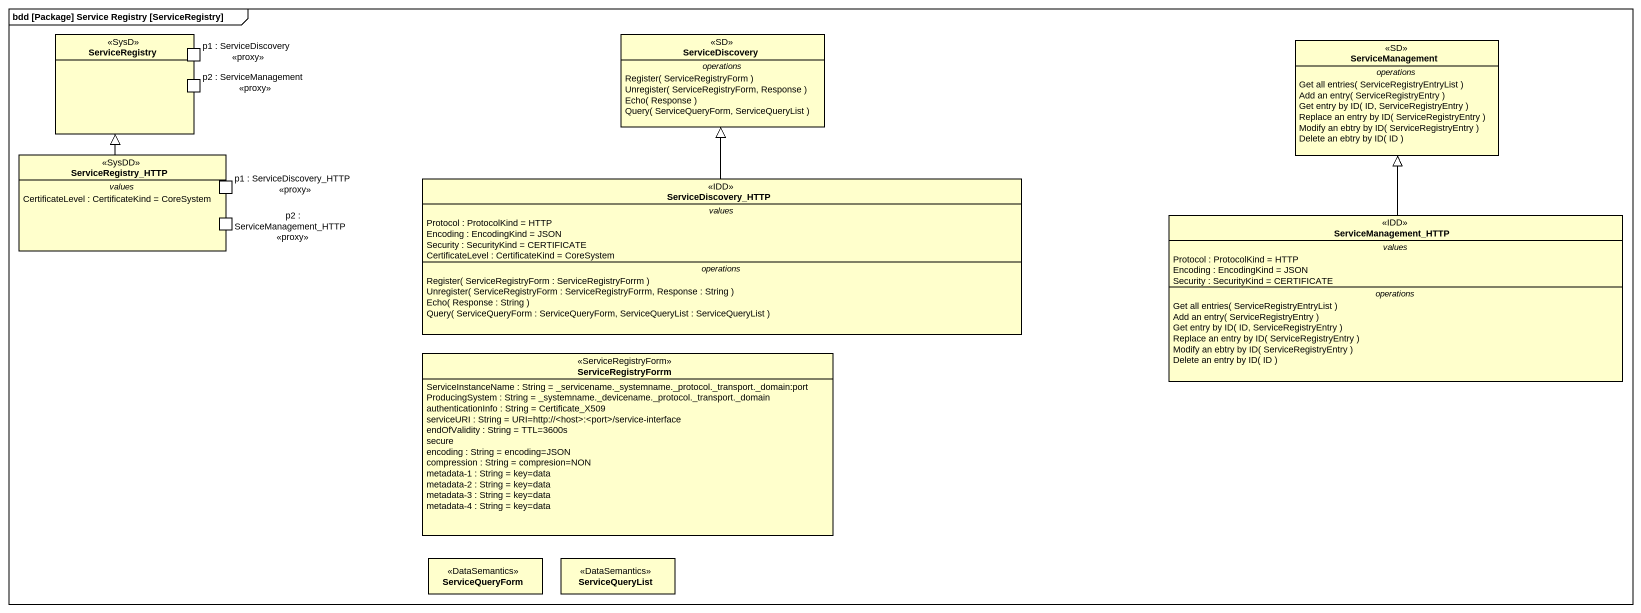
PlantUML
@startuml
mainframe bdd [Package] Service Registry [ServiceRegistry]
allowmixing
hide circle
hide empty members
rectangle ServiceRegistry <<SysD>> {
  port "p1 : ServiceDiscovery <<proxy>>" as p1_ServiceDiscovery_proxy
  port "p2 : ServiceManagement <<proxy>>" as p2_ServiceManagement_proxy
}
class ServiceDiscovery <<SD>> {
  -- operations --
  Register( ServiceRegistryForm )
  Unregister( ServiceRegistryForm, Response )
  Echo( Response )
  Query( ServiceQueryForm, ServiceQueryList )
}
class ServiceManagement <<SD>> {
  -- operations --
  Get all entries( ServiceRegistryEntryList )
  Add an entry( ServiceRegistryEntry )
  Get entry by ID( ID, ServiceRegistryEntry )
  Replace an entry by ID( ServiceRegistryEntry )
  Modify an ebtry by ID( ServiceRegistryEntry )
  Delete an ebtry by ID( ID )
}
class ServiceRegistry_HTTP <<SysDD>> {
  -- values --
  CertificateLevel : CertificateKind = CoreSystem
  -- ports --
  p1 : ServiceDiscovery_HTTP <<proxy>>
  p2 : ServiceManagement_HTTP <<proxy>>
}
class ServiceDiscovery_HTTP <<IDD>> {
  -- values --
  Protocol : ProtocolKind = HTTP
  Encoding : EncodingKind = JSON
  Security : SecurityKind = CERTIFICATE
  CertificateLevel : CertificateKind = CoreSystem
  -- operations --
  Register( ServiceRegistryForm : ServiceRegistryForrm )
  Unregister( ServiceRegistryForm : ServiceRegistryForrm, Response : String )
  Echo( Response : String )
  Query( ServiceQueryForm : ServiceQueryForm, ServiceQueryList : ServiceQueryList )
}
class ServiceManagement_HTTP <<IDD>> {
  -- values --
  Protocol : ProtocolKind = HTTP
  Encoding : EncodingKind = JSON
  Security : SecurityKind = CERTIFICATE
  -- operations --
  Get all entries( ServiceRegistryEntryList )
  Add an entry( ServiceRegistryEntry )
  Get entry by ID( ID, ServiceRegistryEntry )
  Replace an entry by ID( ServiceRegistryEntry )
  Modify an ebtry by ID( ServiceRegistryEntry )
  Delete an entry by ID( ID )
}
class ServiceRegistryForrm <<ServiceRegistryForm>> {
  ServiceInstanceName : String = _servicename._systemname._protocol._transport._domain:port
  ProducingSystem : String = _systemname._devicename._protocol._transport._domain
  authenticationInfo : String = Certificate_X509
  serviceURI : String = URI=http://<host>:<port>/service-interface
  endOfValidity : String = TTL=3600s
  secure
  encoding : String = encoding=JSON
  compression : String = compresion=NON
  metadata-1 : String = key=data
  metadata-2 : String = key=data
  metadata-3 : String = key=data
  metadata-4 : String = key=data
}
class ServiceQueryForm <<DataSemantics>>
class ServiceQueryList <<DataSemantics>>
ServiceRegistry_HTTP -up-|> ServiceRegistry
ServiceDiscovery_HTTP -up-|> ServiceDiscovery
ServiceManagement_HTTP -up-|> ServiceManagement
@enduml
